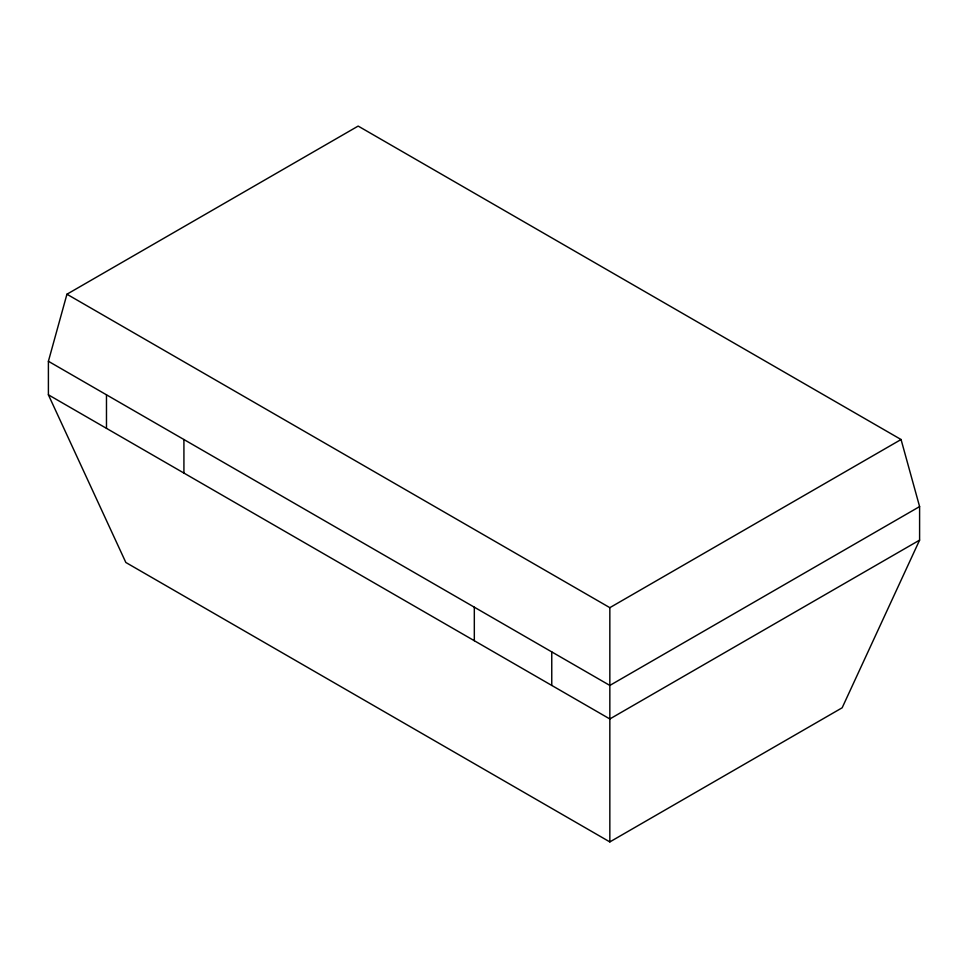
<?xml version="1.0" encoding="UTF-8"?>
<svg xmlns="http://www.w3.org/2000/svg" width="968" height="968" viewBox="0 0 968 968"><rect width="100%" height="100%" fill="white"/><g stroke="black" fill="none" stroke-linecap="round" stroke-linejoin="round"><path stroke-width="1.45" d="M48.4 361.282L66.937 294.224L358.16 126.082L901.063 439.52L919.6 506.591L919.6 540.12L842.16 707.79L609.84 841.918L125.84 562.481L48.4 394.823L48.4 361.282L609.84 685.429L919.6 506.591M66.937 294.224L609.84 607.662L901.063 439.52M919.6 540.12L609.84 718.958L48.4 394.823M609.84 607.662L609.84 841.918M551.76 651.9L551.76 685.429M474.32 607.19L474.32 640.719M183.92 439.532L183.92 473.062M106.48 394.811L106.48 428.352"/></g></svg>
